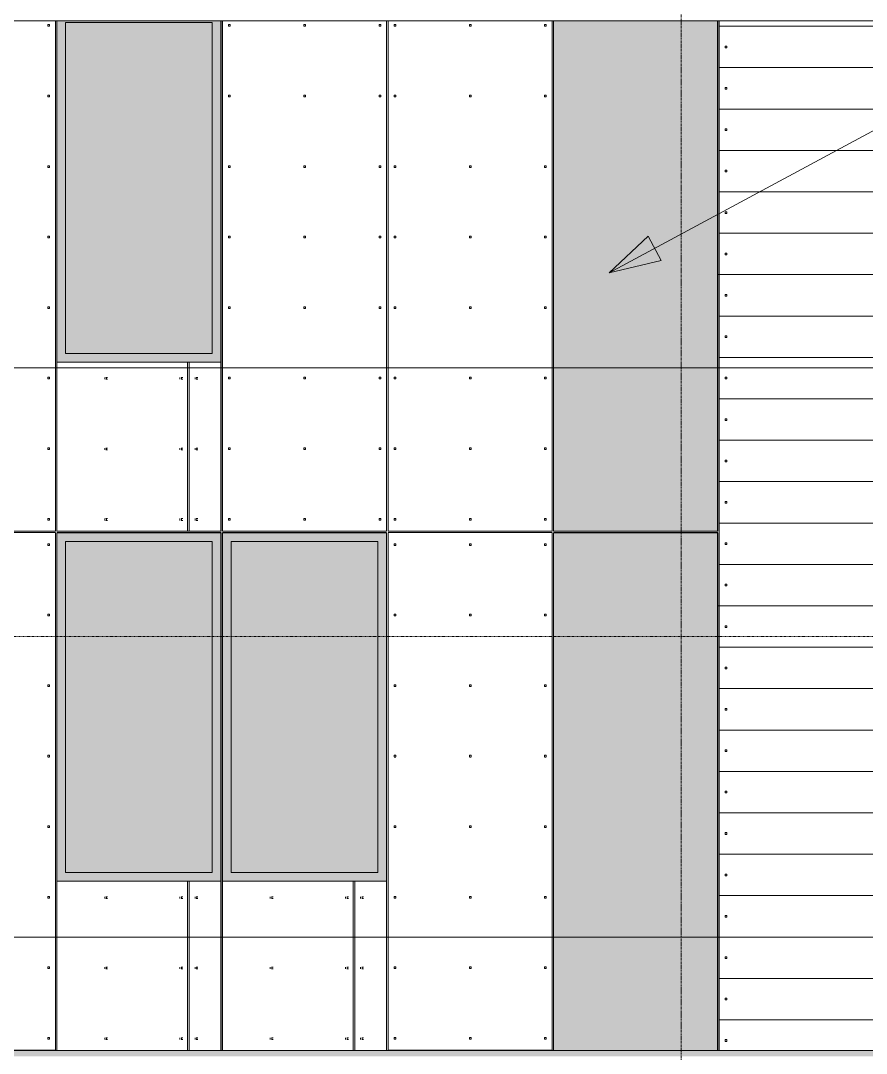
# Model space of a CAD drawing. Header units: inches. Extents: x -4179 to 1631, y -360 to 585.
# Drawn here: x 719.3 to 915.5, y 109.1 to 348.5 of the extents above; entities that cross this region are included whole.
import ezdxf

# ---------------------------------------------------------------- set-up
doc = ezdxf.new("R2010")
doc.units = ezdxf.units.IN
doc.header["$MEASUREMENT"] = 0
doc.linetypes.add('Aligning Line 1_8_', pattern=[0.25, 0.125, -0.125])
doc.linetypes.add('Grid Line 1_2_', pattern=[0.875, 0.5, -0.125, 0.125, -0.125])
for name, color, linetype, lineweight in [('0-5', 10, 'Continuous', 5), ('A-CLNG-1', 13, 'Continuous', 5), ('A-FLOR-LEVL-1', 51, 'Grid Line 1_2_', 9), ('A-GLAZ', 151, 'Continuous', 13), ('A-GLAZ-1', 251, 'Continuous', 9), ('A-WALL', 113, 'Continuous', 13), ('A-WALL-PATT-1', 251, 'Continuous', 9), ('G-ANNO-SYMB', 111, 'Aligning Line 1_8_', 9), ('G-ANNO-TEXT', 231, 'Continuous', 9), ('S-GRID-1', 1, 'Grid Line 1_2_', 9)]:
    doc.layers.add(name, color=color, linetype=linetype, lineweight=lineweight)

# ---------------------------------------------------------------- blocks, each defined once
blk = doc.blocks.new('CTR - 2nd Phase_rvt-2-BUILDING ELEVATION - SOUTH')
at = {"layer": 'A-FLOR-LEVL-1'}
for p, q in [((9609.49, 268), (12558.48, 268)), ((9609.49, 136), (12558.48, 136))]:
    blk.add_line(p, q, dxfattribs=at)
blk = doc.blocks.new('CTR - 1st Phase - Common Walls_rvt-2-BUILDING ELEVATION - SOUTH')
at = {"layer": 'A-FLOR-LEVL-1'}
for p, q in [((9609.49, 268), (12558.48, 268)), ((9609.49, 136), (12558.48, 136))]:
    blk.add_line(p, q, dxfattribs=at)
blk = doc.blocks.new('CTR - 1st Phase -Stairs _ Elevators_rvt-2-BUILDING ELEVATION - SOUTH')
at = {"layer": 'A-FLOR-LEVL-1'}
for p, q in [((9609.49, 268), (12558.48, 268)), ((9609.49, 136), (12558.48, 136))]:
    blk.add_line(p, q, dxfattribs=at)
blk = doc.blocks.new('Basic Wall _ EXT - FIBER CEMENT - LARGE - ___-2162456-BUILDING ELEVATION - SOUTH')
at = {"layer": 'A-WALL'}
blk.add_line((11246.42, 348.51), (12119.56, 348.51), dxfattribs=at)
blk = doc.blocks.new('_THE_ WINDOW _ DOOR - Window - 2nd Floor-2113388-BUILDING ELEVATION - SOUTH')
at = {"layer": 'A-GLAZ'}
h = blk.add_hatch(color=256, dxfattribs=at)
h.paths.add_polyline_path([(11740.4, 149), (11740.4, 229.75), (11702.38, 229.75), (11702.38, 149), (11738.4, 149)], flags=0)
h.paths.add_polyline_path([(11704.38, 151), (11704.38, 227.75), (11738.4, 227.75), (11738.4, 151)], flags=0)
blk.add_hatch(color=256, dxfattribs=at).paths.add_polyline_path([(11704.38, 151), (11738.4, 151), (11738.4, 227.75), (11704.38, 227.75), (11704.38, 160.23)], flags=0)
at = {"layer": 'A-GLAZ-1'}
h = blk.add_hatch(dxfattribs=at)
h.set_pattern_fill('FP_58', color=256, style=0, pattern_type=2)
h.set_pattern_definition([(0, (11742.14, 167.18), (-38.4, 120.38), [0.392, -38.007]), (0, (11742.14, 167.57), (-38.4, 120.38), [0.392, -38.007]), (0, (11742.14, 183.54), (-38.4, 120.38), [0.392, -38.007]), (0, (11742.14, 183.93), (-38.4, 120.38), [0.392, -38.007]), (0, (11742.14, 199.89), (-38.4, 120.38), [0.392, -38.007]), (0, (11742.14, 200.29), (-38.4, 120.38), [0.392, -38.007]), (0, (11742.14, 216.25), (-38.4, 120.38), [0.392, -38.007]), (0, (11742.14, 216.64), (-38.4, 120.38), [0.392, -38.007]), (0, (11742.14, 232.61), (-38.4, 120.38), [0.392, -38.007]), (0, (11742.14, 233), (-38.4, 120.38), [0.392, -38.007]), (0, (11742.14, 248.96), (-38.4, 120.38), [0.392, -38.007]), (0, (11742.14, 249.36), (-38.4, 120.375), [0.392, -38.007]), (0, (11742.14, 265.32), (-38.4, 120.375), [0.392, -38.007]), (0, (11742.14, 265.71), (-38.4, 120.375), [0.392, -38.007]), (0, (11742.14, 281.68), (-38.4, 120.375), [0.392, -38.007]), (0, (11742.14, 282.07), (-38.4, 120.375), [0.392, -38.007]), (0, (11759.59, 167.18), (-38.4, 120.38), [0.392, -38.007]), (0, (11759.59, 167.57), (-38.4, 120.38), [0.392, -38.007]), (0, (11759.59, 183.54), (-38.4, 120.38), [0.392, -38.007]), (0, (11759.59, 183.93), (-38.4, 120.38), [0.392, -38.007]), (0, (11759.59, 199.89), (-38.4, 120.38), [0.392, -38.007]), (0, (11759.59, 200.29), (-38.4, 120.38), [0.392, -38.007]), (0, (11759.59, 216.25), (-38.4, 120.38), [0.392, -38.007]), (0, (11759.59, 216.64), (-38.4, 120.38), [0.392, -38.007]), (0, (11759.59, 232.61), (-38.4, 120.38), [0.392, -38.007]), (0, (11759.59, 233), (-38.4, 120.38), [0.392, -38.007]), (0, (11759.59, 248.96), (-38.4, 120.375), [0.392, -38.007]), (0, (11759.59, 249.36), (-38.4, 120.375), [0.392, -38.007]), (0, (11759.59, 265.32), (-38.4, 120.375), [0.392, -38.007]), (0, (11759.59, 265.71), (-38.4, 120.375), [0.392, -38.007]), (0, (11759.59, 281.68), (-38.4, 120.375), [0.392, -38.007]), (0, (11759.59, 282.07), (-38.4, 120.375), [0.392, -38.007]), (0, (11777.04, 167.18), (-38.4, 120.38), [0.392, -38.007]), (0, (11777.04, 167.57), (-38.4, 120.38), [0.392, -38.007]), (0, (11777.04, 183.54), (-38.4, 120.38), [0.392, -38.007]), (0, (11777.04, 183.93), (-38.4, 120.38), [0.392, -38.007]), (0, (11777.04, 199.89), (-38.4, 120.38), [0.392, -38.007]), (0, (11777.04, 200.29), (-38.4, 120.38), [0.392, -38.007]), (0, (11777.04, 216.25), (-38.4, 120.38), [0.392, -38.007]), (0, (11777.04, 216.64), (-38.4, 120.38), [0.392, -38.007]), (0, (11777.04, 232.61), (-38.4, 120.38), [0.392, -38.007]), (0, (11777.04, 233), (-38.4, 120.38), [0.392, -38.007]), (0, (11777.04, 248.96), (-38.4, 120.375), [0.392, -38.007]), (0, (11777.04, 249.36), (-38.4, 120.375), [0.392, -38.007]), (0, (11777.04, 265.32), (-38.4, 120.375), [0.392, -38.007]), (0, (11777.04, 265.71), (-38.4, 120.375), [0.392, -38.007]), (0, (11777.04, 281.68), (-38.4, 120.375), [0.392, -38.007]), (0, (11777.04, 282.07), (-38.4, 120.375), [0.392, -38.007]), (90, (11740.402, 164.625), (-38.4, 2e-15), [120, -0.375]), (90, (11740.777, 164.625), (-38.4, 2e-15), [120, -0.375]), (90, (11742.143, 167.18), (-38.4, 2e-15), [0.392, -119.982]), (90, (11742.143, 183.536), (-38.4, 2e-15), [0.392, -119.982]), (90, (11742.143, 199.893), (-38.4, 2e-15), [0.392, -119.982]), (90, (11742.143, 216.25), (-38.4, 2e-15), [0.392, -119.982]), (90, (11742.143, 232.607), (-38.4, 2e-15), [0.392, -119.982]), (90, (11742.143, 248.964), (-38.4, 2e-15), [0.392, -119.982]), (90, (11742.143, 265.322), (-38.4, 2e-15), [0.392, -119.982]), (90, (11742.143, 281.68), (-38.4, 2e-15), [0.392, -119.982]), (90, (11742.536, 167.18), (-38.4, 2e-15), [0.392, -119.982]), (90, (11742.536, 183.536), (-38.4, 2e-15), [0.392, -119.982]), (90, (11742.536, 199.893), (-38.4, 2e-15), [0.392, -119.982]), (90, (11742.536, 216.25), (-38.4, 2e-15), [0.392, -119.982]), (90, (11742.536, 232.607), (-38.4, 2e-15), [0.392, -119.982]), (90, (11742.536, 248.964), (-38.4, 2e-15), [0.392, -119.982]), (90, (11742.536, 265.322), (-38.4, 2e-15), [0.392, -119.982]), (90, (11742.536, 281.68), (-38.4, 2e-15), [0.392, -119.982]), (90, (11759.593, 167.18), (-38.4, 2e-15), [0.392, -119.982]), (90, (11759.593, 183.536), (-38.4, 2e-15), [0.392, -119.982]), (90, (11759.593, 199.893), (-38.4, 2e-15), [0.392, -119.982]), (90, (11759.593, 216.25), (-38.4, 2e-15), [0.392, -119.982]), (90, (11759.593, 232.607), (-38.4, 2e-15), [0.392, -119.982]), (90, (11759.593, 248.964), (-38.4, 2e-15), [0.392, -119.982]), (90, (11759.593, 265.322), (-38.4, 2e-15), [0.392, -119.982]), (90, (11759.593, 281.68), (-38.4, 2e-15), [0.392, -119.982]), (90, (11759.986, 167.18), (-38.4, 2e-15), [0.392, -119.982]), (90, (11759.986, 183.536), (-38.4, 2e-15), [0.392, -119.982]), (90, (11759.986, 199.893), (-38.4, 2e-15), [0.392, -119.982]), (90, (11759.986, 216.25), (-38.4, 2e-15), [0.392, -119.982]), (90, (11759.986, 232.607), (-38.4, 2e-15), [0.392, -119.982]), (90, (11759.986, 248.964), (-38.4, 2e-15), [0.392, -119.982]), (90, (11759.986, 265.322), (-38.4, 2e-15), [0.392, -119.982]), (90, (11759.986, 281.68), (-38.4, 2e-15), [0.392, -119.982]), (90, (11777.043, 167.18), (-38.4, 2e-15), [0.392, -119.982]), (90, (11777.043, 183.536), (-38.4, 2e-15), [0.392, -119.982]), (90, (11777.043, 199.893), (-38.4, 2e-15), [0.392, -119.982]), (90, (11777.043, 216.25), (-38.4, 2e-15), [0.392, -119.982]), (90, (11777.043, 232.607), (-38.4, 2e-15), [0.392, -119.982]), (90, (11777.043, 248.964), (-38.4, 2e-15), [0.392, -119.982]), (90, (11777.043, 265.322), (-38.4, 2e-15), [0.392, -119.982]), (90, (11777.043, 281.68), (-38.4, 2e-15), [0.392, -119.982]), (90, (11777.436, 167.18), (-38.4, 2e-15), [0.392, -119.982]), (90, (11777.436, 183.536), (-38.4, 2e-15), [0.392, -119.982]), (90, (11777.436, 199.893), (-38.4, 2e-15), [0.392, -119.982]), (90, (11777.436, 216.25), (-38.4, 2e-15), [0.392, -119.982]), (90, (11777.436, 232.607), (-38.4, 2e-15), [0.392, -119.982]), (90, (11777.436, 248.964), (-38.4, 2e-15), [0.392, -119.982]), (90, (11777.436, 265.322), (-38.4, 2e-15), [0.392, -119.982]), (90, (11777.436, 281.68), (-38.4, 2e-15), [0.392, -119.982]), (180, (11778.8, 164.25), (-38.4, 120.38), [38.025, -0.375]), (180, (11778.8, 164.62), (-38.4, 120.38), [38.025, -0.375])])
h.paths.add_polyline_path([(11740.4, 109.75), (11740.4, 149), (11702.38, 149), (11702.38, 109.75)], flags=0)
at = {"layer": 'A-GLAZ'}
for p, q in [((11740.4, 229.75), (11702.38, 229.75)), ((11702.38, 229.75), (11702.38, 149)), ((11704.38, 151), (11704.38, 227.75)), ((11704.38, 227.75), (11738.4, 227.75)), ((11738.4, 227.75), (11738.4, 151)), ((11740.4, 149), (11740.4, 229.75)), ((11738.4, 151), (11704.38, 151)), ((11702.38, 149), (11740.4, 149)), ((11702.38, 149), (11702.38, 109.75)), ((11740.4, 109.75), (11740.4, 149)), ((11702.38, 109.75), (11740.4, 109.75))]:
    blk.add_line(p, q, dxfattribs=at)
blk = doc.blocks.new('_THE_ WINDOW _ DOOR - hvac panel - 2nd floor-2113875-BUILDING ELEVATION - SOUTH')
at = {"layer": 'A-GLAZ-1'}
h = blk.add_hatch(dxfattribs=at)
h.set_pattern_fill('FP_60', color=256, style=0, pattern_type=2)
h.set_pattern_definition([(180, (10255.989, 174.437), (-1, 1), [0.5, -1.5]), (90, (10255.739, 174.187), (1, 1), [0.5, -1.5])])
h.paths.add_polyline_path([(10281.2, 109.75), (10281.2, 229.75), (10243.18, 229.75), (10243.18, 109.75)], flags=0)
at = {"layer": 'A-GLAZ'}
for p, q in [((10243.18, 109.75), (10243.18, 229.75)), ((10281.2, 229.75), (10243.18, 229.75)), ((10281.2, 229.75), (10281.2, 109.75)), ((10281.2, 109.75), (10243.18, 109.75))]:
    blk.add_line(p, q, dxfattribs=at)
blk = doc.blocks.new('_THE_ WINDOW _ DOOR - hvac panel - 3rd floor-V29-BUILDING ELEVATION - SOUTH')
at = {"layer": 'A-GLAZ-1'}
h = blk.add_hatch(dxfattribs=at)
h.set_pattern_fill('FP_68', color=256, style=0, pattern_type=2)
h.set_pattern_definition([(0, (11842.79, 294.812), (1, 1), [0.5, -1.5]), (90, (11843.04, 294.562), (-1, 1), [0.5, -1.5])])
h.paths.add_polyline_path([(11817.58, 230.12), (11855.6, 230.12), (11855.6, 348.51), (11817.58, 348.51), (11817.58, 251.92)], flags=0)
at = {"layer": 'A-GLAZ'}
for p, q in [((11817.58, 348.53), (11817.58, 230.12)), ((11855.6, 230.12), (11855.6, 348.52)), ((11817.58, 230.12), (11855.6, 230.12))]:
    blk.add_line(p, q, dxfattribs=at)
blk = doc.blocks.new('_THE_ WINDOW _ DOOR - Window - 3rd Floor-2113392-BUILDING ELEVATION - SOUTH')
at = {"layer": 'A-GLAZ'}
h = blk.add_hatch(color=256, dxfattribs=at)
h.paths.add_polyline_path([(10319.98, 269.37), (10358, 269.37), (10358, 348.51), (10319.98, 348.51), (10319.98, 343.6)], flags=0)
h.paths.add_polyline_path([(10321.98, 271.37), (10321.98, 348.12), (10356, 348.12), (10356, 271.37)], flags=0)
blk.add_hatch(color=256, dxfattribs=at).paths.add_polyline_path([(10321.98, 271.37), (10356, 271.37), (10356, 348.12), (10321.98, 348.12), (10321.98, 305.4)], flags=0)
at = {"layer": 'A-GLAZ-1'}
h = blk.add_hatch(dxfattribs=at)
h.set_pattern_fill('FP_62', color=256, style=0, pattern_type=2)
h.set_pattern_definition([(0, (10359.74, 287.55), (-38.4, 120.38), [0.392, -38.007]), (0, (10359.74, 287.95), (-38.4, 120.38), [0.392, -38.007]), (0, (10359.74, 303.91), (-38.4, 120.38), [0.392, -38.007]), (0, (10359.74, 304.3), (-38.4, 120.38), [0.392, -38.007]), (0, (10359.74, 320.27), (-38.4, 120.38), [0.392, -38.007]), (0, (10359.74, 320.66), (-38.4, 120.38), [0.392, -38.007]), (0, (10359.74, 336.62), (-38.4, 120.38), [0.392, -38.007]), (0, (10359.74, 337.02), (-38.4, 120.38), [0.392, -38.007]), (0, (10359.74, 352.98), (-38.4, 120.38), [0.392, -38.007]), (0, (10359.74, 353.38), (-38.4, 120.38), [0.392, -38.007]), (0, (10359.74, 369.34), (-38.4, 120.38), [0.392, -38.007]), (0, (10359.74, 369.73), (-38.4, 120.375), [0.392, -38.007]), (0, (10359.74, 385.7), (-38.4, 120.375), [0.392, -38.007]), (0, (10359.74, 386.09), (-38.4, 120.375), [0.392, -38.007]), (0, (10359.74, 402.05), (-38.4, 120.375), [0.392, -38.007]), (0, (10359.74, 402.45), (-38.4, 120.375), [0.392, -38.007]), (0, (10377.19, 287.55), (-38.4, 120.38), [0.392, -38.007]), (0, (10377.19, 287.95), (-38.4, 120.38), [0.392, -38.007]), (0, (10377.19, 303.91), (-38.4, 120.38), [0.392, -38.007]), (0, (10377.19, 304.3), (-38.4, 120.38), [0.392, -38.007]), (0, (10377.19, 320.27), (-38.4, 120.38), [0.392, -38.007]), (0, (10377.19, 320.66), (-38.4, 120.38), [0.392, -38.007]), (0, (10377.19, 336.62), (-38.4, 120.38), [0.392, -38.007]), (0, (10377.19, 337.02), (-38.4, 120.38), [0.392, -38.007]), (0, (10377.19, 352.98), (-38.4, 120.38), [0.392, -38.007]), (0, (10377.19, 353.38), (-38.4, 120.38), [0.392, -38.007]), (0, (10377.19, 369.34), (-38.4, 120.375), [0.392, -38.007]), (0, (10377.19, 369.73), (-38.4, 120.375), [0.392, -38.007]), (0, (10377.19, 385.7), (-38.4, 120.375), [0.392, -38.007]), (0, (10377.19, 386.09), (-38.4, 120.375), [0.392, -38.007]), (0, (10377.19, 402.05), (-38.4, 120.375), [0.392, -38.007]), (0, (10377.19, 402.45), (-38.4, 120.375), [0.392, -38.007]), (0, (10394.64, 287.55), (-38.4, 120.38), [0.392, -38.007]), (0, (10394.64, 287.95), (-38.4, 120.38), [0.392, -38.007]), (0, (10394.64, 303.91), (-38.4, 120.38), [0.392, -38.007]), (0, (10394.64, 304.3), (-38.4, 120.38), [0.392, -38.007]), (0, (10394.64, 320.27), (-38.4, 120.38), [0.392, -38.007]), (0, (10394.64, 320.66), (-38.4, 120.38), [0.392, -38.007]), (0, (10394.64, 336.62), (-38.4, 120.38), [0.392, -38.007]), (0, (10394.64, 337.02), (-38.4, 120.38), [0.392, -38.007]), (0, (10394.64, 352.98), (-38.4, 120.38), [0.392, -38.007]), (0, (10394.64, 353.38), (-38.4, 120.38), [0.392, -38.007]), (0, (10394.64, 369.34), (-38.4, 120.375), [0.392, -38.007]), (0, (10394.64, 369.73), (-38.4, 120.375), [0.392, -38.007]), (0, (10394.64, 385.7), (-38.4, 120.375), [0.392, -38.007]), (0, (10394.64, 386.09), (-38.4, 120.375), [0.392, -38.007]), (0, (10394.64, 402.05), (-38.4, 120.375), [0.392, -38.007]), (0, (10394.64, 402.45), (-38.4, 120.375), [0.392, -38.007]), (90, (10358.002, 285), (-38.4, 2e-15), [120, -0.375]), (90, (10358.377, 285), (-38.4, 2e-15), [120, -0.375]), (90, (10359.743, 287.554), (-38.4, 2e-15), [0.392, -119.982]), (90, (10359.743, 303.91), (-38.4, 2e-15), [0.392, -119.982]), (90, (10359.743, 320.268), (-38.4, 2e-15), [0.392, -119.982]), (90, (10359.743, 336.625), (-38.4, 2e-15), [0.392, -119.982]), (90, (10359.743, 352.982), (-38.4, 2e-15), [0.392, -119.982]), (90, (10359.743, 369.34), (-38.4, 2e-15), [0.392, -119.982]), (90, (10359.743, 385.697), (-38.4, 2e-15), [0.392, -119.982]), (90, (10359.743, 402.054), (-38.4, 2e-15), [0.392, -119.982]), (90, (10360.136, 287.554), (-38.4, 2e-15), [0.392, -119.982]), (90, (10360.136, 303.91), (-38.4, 2e-15), [0.392, -119.982]), (90, (10360.136, 320.268), (-38.4, 2e-15), [0.392, -119.982]), (90, (10360.136, 336.625), (-38.4, 2e-15), [0.392, -119.982]), (90, (10360.136, 352.982), (-38.4, 2e-15), [0.392, -119.982]), (90, (10360.136, 369.34), (-38.4, 2e-15), [0.392, -119.982]), (90, (10360.136, 385.697), (-38.4, 2e-15), [0.392, -119.982]), (90, (10360.136, 402.054), (-38.4, 2e-15), [0.392, -119.982]), (90, (10377.193, 287.554), (-38.4, 2e-15), [0.392, -119.982]), (90, (10377.193, 303.91), (-38.4, 2e-15), [0.392, -119.982]), (90, (10377.193, 320.268), (-38.4, 2e-15), [0.392, -119.982]), (90, (10377.193, 336.625), (-38.4, 2e-15), [0.392, -119.982]), (90, (10377.193, 352.982), (-38.4, 2e-15), [0.392, -119.982]), (90, (10377.193, 369.34), (-38.4, 2e-15), [0.392, -119.982]), (90, (10377.193, 385.697), (-38.4, 2e-15), [0.392, -119.982]), (90, (10377.193, 402.054), (-38.4, 2e-15), [0.392, -119.982]), (90, (10377.586, 287.554), (-38.4, 2e-15), [0.392, -119.982]), (90, (10377.586, 303.91), (-38.4, 2e-15), [0.392, -119.982]), (90, (10377.586, 320.268), (-38.4, 2e-15), [0.392, -119.982]), (90, (10377.586, 336.625), (-38.4, 2e-15), [0.392, -119.982]), (90, (10377.586, 352.982), (-38.4, 2e-15), [0.392, -119.982]), (90, (10377.586, 369.34), (-38.4, 2e-15), [0.392, -119.982]), (90, (10377.586, 385.697), (-38.4, 2e-15), [0.392, -119.982]), (90, (10377.586, 402.054), (-38.4, 2e-15), [0.392, -119.982]), (90, (10394.643, 287.554), (-38.4, 2e-15), [0.392, -119.982]), (90, (10394.643, 303.91), (-38.4, 2e-15), [0.392, -119.982]), (90, (10394.643, 320.268), (-38.4, 2e-15), [0.392, -119.982]), (90, (10394.643, 336.625), (-38.4, 2e-15), [0.392, -119.982]), (90, (10394.643, 352.982), (-38.4, 2e-15), [0.392, -119.982]), (90, (10394.643, 369.34), (-38.4, 2e-15), [0.392, -119.982]), (90, (10394.643, 385.697), (-38.4, 2e-15), [0.392, -119.982]), (90, (10394.643, 402.054), (-38.4, 2e-15), [0.392, -119.982]), (90, (10395.036, 287.554), (-38.4, 2e-15), [0.392, -119.982]), (90, (10395.036, 303.91), (-38.4, 2e-15), [0.392, -119.982]), (90, (10395.036, 320.268), (-38.4, 2e-15), [0.392, -119.982]), (90, (10395.036, 336.625), (-38.4, 2e-15), [0.392, -119.982]), (90, (10395.036, 352.982), (-38.4, 2e-15), [0.392, -119.982]), (90, (10395.036, 369.34), (-38.4, 2e-15), [0.392, -119.982]), (90, (10395.036, 385.697), (-38.4, 2e-15), [0.392, -119.982]), (90, (10395.036, 402.054), (-38.4, 2e-15), [0.392, -119.982]), (180, (10396.4, 284.62), (-38.4, 120.38), [38.025, -0.375]), (180, (10396.4, 285), (-38.4, 120.38), [38.025, -0.375])])
h.paths.add_polyline_path([(10319.98, 230.12), (10358, 230.12), (10358, 269.37), (10319.98, 269.37), (10319.98, 251.92)], flags=0)
at = {"layer": 'A-GLAZ'}
for p, q in [((10319.98, 348.53), (10319.98, 269.37)), ((10321.98, 271.37), (10321.98, 348.12)), ((10321.98, 348.12), (10356, 348.12)), ((10356, 348.12), (10356, 271.37)), ((10358, 269.37), (10358, 348.53)), ((10356, 271.37), (10321.98, 271.37)), ((10319.98, 269.37), (10358, 269.37)), ((10319.98, 269.37), (10319.98, 230.12)), ((10358, 230.12), (10358, 269.37)), ((10319.98, 230.12), (10358, 230.12))]:
    blk.add_line(p, q, dxfattribs=at)
blk = doc.blocks.new('_THE_ WINDOW _ DOOR - Window - 2nd Floor-2113391-BUILDING ELEVATION - SOUTH')
at = {"layer": 'A-GLAZ'}
h = blk.add_hatch(color=256, dxfattribs=at)
h.paths.add_polyline_path([(11318, 149), (11318, 229.75), (11279.98, 229.75), (11279.98, 149), (11316, 149)], flags=0)
h.paths.add_polyline_path([(11316, 151), (11281.98, 151), (11281.98, 227.75), (11316, 227.75), (11316, 160.23)], flags=0)
blk.add_hatch(color=256, dxfattribs=at).paths.add_polyline_path([(11281.98, 151), (11316, 151), (11316, 227.75), (11281.98, 227.75), (11281.98, 160.23)], flags=0)
at = {"layer": 'A-GLAZ-1'}
h = blk.add_hatch(dxfattribs=at)
h.set_pattern_fill('FP_59', color=256, style=0, pattern_type=2)
h.set_pattern_definition([(180, (11278.24, 167.18), (38.4, 120.38), [0.392, -38.007]), (180, (11278.24, 167.57), (38.4, 120.38), [0.392, -38.007]), (180, (11278.24, 183.54), (38.4, 120.38), [0.392, -38.007]), (180, (11278.24, 183.93), (38.4, 120.38), [0.392, -38.007]), (180, (11278.24, 199.89), (38.4, 120.38), [0.392, -38.007]), (180, (11278.24, 200.29), (38.4, 120.38), [0.392, -38.007]), (180, (11278.24, 216.25), (38.4, 120.38), [0.392, -38.007]), (180, (11278.24, 216.64), (38.4, 120.38), [0.392, -38.007]), (180, (11278.24, 232.61), (38.4, 120.38), [0.392, -38.007]), (180, (11278.24, 233), (38.4, 120.38), [0.392, -38.007]), (180, (11278.24, 248.96), (38.4, 120.38), [0.392, -38.007]), (180, (11278.24, 249.36), (38.4, 120.375), [0.392, -38.007]), (180, (11278.24, 265.32), (38.4, 120.375), [0.392, -38.007]), (180, (11278.24, 265.71), (38.4, 120.375), [0.392, -38.007]), (180, (11278.24, 281.68), (38.4, 120.375), [0.392, -38.007]), (180, (11278.24, 282.07), (38.4, 120.375), [0.392, -38.007]), (180, (11260.79, 167.18), (38.4, 120.38), [0.392, -38.007]), (180, (11260.79, 167.57), (38.4, 120.38), [0.392, -38.007]), (180, (11260.79, 183.54), (38.4, 120.38), [0.392, -38.007]), (180, (11260.79, 183.93), (38.4, 120.38), [0.392, -38.007]), (180, (11260.79, 199.89), (38.4, 120.38), [0.392, -38.007]), (180, (11260.79, 200.29), (38.4, 120.38), [0.392, -38.007]), (180, (11260.79, 216.25), (38.4, 120.38), [0.392, -38.007]), (180, (11260.79, 216.64), (38.4, 120.38), [0.392, -38.007]), (180, (11260.79, 232.61), (38.4, 120.38), [0.392, -38.007]), (180, (11260.79, 233), (38.4, 120.38), [0.392, -38.007]), (180, (11260.79, 248.96), (38.4, 120.375), [0.392, -38.007]), (180, (11260.79, 249.36), (38.4, 120.375), [0.392, -38.007]), (180, (11260.79, 265.32), (38.4, 120.375), [0.392, -38.007]), (180, (11260.79, 265.71), (38.4, 120.375), [0.392, -38.007]), (180, (11260.79, 281.68), (38.4, 120.375), [0.392, -38.007]), (180, (11260.79, 282.07), (38.4, 120.375), [0.392, -38.007]), (180, (11243.34, 167.18), (38.4, 120.38), [0.392, -38.007]), (180, (11243.34, 167.57), (38.4, 120.38), [0.392, -38.007]), (180, (11243.34, 183.54), (38.4, 120.38), [0.392, -38.007]), (180, (11243.34, 183.93), (38.4, 120.38), [0.392, -38.007]), (180, (11243.34, 199.89), (38.4, 120.38), [0.392, -38.007]), (180, (11243.34, 200.29), (38.4, 120.38), [0.392, -38.007]), (180, (11243.34, 216.25), (38.4, 120.38), [0.392, -38.007]), (180, (11243.34, 216.64), (38.4, 120.38), [0.392, -38.007]), (180, (11243.34, 232.61), (38.4, 120.38), [0.392, -38.007]), (180, (11243.34, 233), (38.4, 120.38), [0.392, -38.007]), (180, (11243.34, 248.96), (38.4, 120.375), [0.392, -38.007]), (180, (11243.34, 249.36), (38.4, 120.375), [0.392, -38.007]), (180, (11243.34, 265.32), (38.4, 120.375), [0.392, -38.007]), (180, (11243.34, 265.71), (38.4, 120.375), [0.392, -38.007]), (180, (11243.34, 281.68), (38.4, 120.375), [0.392, -38.007]), (180, (11243.34, 282.07), (38.4, 120.375), [0.392, -38.007]), (90, (11279.977, 164.625), (38.4, -2e-15), [120, -0.375]), (90, (11279.602, 164.625), (38.4, -2e-15), [120, -0.375]), (90, (11278.236, 167.18), (38.4, -2e-15), [0.392, -119.982]), (90, (11278.236, 183.536), (38.4, -2e-15), [0.392, -119.982]), (90, (11278.236, 199.893), (38.4, -2e-15), [0.392, -119.982]), (90, (11278.236, 216.25), (38.4, -2e-15), [0.392, -119.982]), (90, (11278.236, 232.607), (38.4, -2e-15), [0.392, -119.982]), (90, (11278.236, 248.964), (38.4, -2e-15), [0.392, -119.982]), (90, (11278.236, 265.322), (38.4, -2e-15), [0.392, -119.982]), (90, (11278.236, 281.68), (38.4, -2e-15), [0.392, -119.982]), (90, (11277.843, 167.18), (38.4, -2e-15), [0.392, -119.982]), (90, (11277.843, 183.536), (38.4, -2e-15), [0.392, -119.982]), (90, (11277.843, 199.893), (38.4, -2e-15), [0.392, -119.982]), (90, (11277.843, 216.25), (38.4, -2e-15), [0.392, -119.982]), (90, (11277.843, 232.607), (38.4, -2e-15), [0.392, -119.982]), (90, (11277.843, 248.964), (38.4, -2e-15), [0.392, -119.982]), (90, (11277.843, 265.322), (38.4, -2e-15), [0.392, -119.982]), (90, (11277.843, 281.68), (38.4, -2e-15), [0.392, -119.982]), (90, (11260.786, 167.18), (38.4, -2e-15), [0.392, -119.982]), (90, (11260.786, 183.536), (38.4, -2e-15), [0.392, -119.982]), (90, (11260.786, 199.893), (38.4, -2e-15), [0.392, -119.982]), (90, (11260.786, 216.25), (38.4, -2e-15), [0.392, -119.982]), (90, (11260.786, 232.607), (38.4, -2e-15), [0.392, -119.982]), (90, (11260.786, 248.964), (38.4, -2e-15), [0.392, -119.982]), (90, (11260.786, 265.322), (38.4, -2e-15), [0.392, -119.982]), (90, (11260.786, 281.68), (38.4, -2e-15), [0.392, -119.982]), (90, (11260.393, 167.18), (38.4, -2e-15), [0.392, -119.982]), (90, (11260.393, 183.536), (38.4, -2e-15), [0.392, -119.982]), (90, (11260.393, 199.893), (38.4, -2e-15), [0.392, -119.982]), (90, (11260.393, 216.25), (38.4, -2e-15), [0.392, -119.982]), (90, (11260.393, 232.607), (38.4, -2e-15), [0.392, -119.982]), (90, (11260.393, 248.964), (38.4, -2e-15), [0.392, -119.982]), (90, (11260.393, 265.322), (38.4, -2e-15), [0.392, -119.982]), (90, (11260.393, 281.68), (38.4, -2e-15), [0.392, -119.982]), (90, (11243.336, 167.18), (38.4, -2e-15), [0.392, -119.982]), (90, (11243.336, 183.536), (38.4, -2e-15), [0.392, -119.982]), (90, (11243.336, 199.893), (38.4, -2e-15), [0.392, -119.982]), (90, (11243.336, 216.25), (38.4, -2e-15), [0.392, -119.982]), (90, (11243.336, 232.607), (38.4, -2e-15), [0.392, -119.982]), (90, (11243.336, 248.964), (38.4, -2e-15), [0.392, -119.982]), (90, (11243.336, 265.322), (38.4, -2e-15), [0.392, -119.982]), (90, (11243.336, 281.68), (38.4, -2e-15), [0.392, -119.982]), (90, (11242.943, 167.18), (38.4, -2e-15), [0.392, -119.982]), (90, (11242.943, 183.536), (38.4, -2e-15), [0.392, -119.982]), (90, (11242.943, 199.893), (38.4, -2e-15), [0.392, -119.982]), (90, (11242.943, 216.25), (38.4, -2e-15), [0.392, -119.982]), (90, (11242.943, 232.607), (38.4, -2e-15), [0.392, -119.982]), (90, (11242.943, 248.964), (38.4, -2e-15), [0.392, -119.982]), (90, (11242.943, 265.322), (38.4, -2e-15), [0.392, -119.982]), (90, (11242.943, 281.68), (38.4, -2e-15), [0.392, -119.982]), (0, (11241.58, 164.25), (38.4, 120.38), [38.025, -0.375]), (0, (11241.58, 164.62), (38.4, 120.38), [38.025, -0.375])])
h.paths.add_polyline_path([(11285.91, 109.75), (11318, 109.79), (11318, 149), (11279.98, 149), (11279.98, 109.75), (11284.53, 109.75)], flags=0)
at = {"layer": 'A-GLAZ'}
for p, q in [((11279.98, 229.75), (11279.98, 149)), ((11318, 229.75), (11279.98, 229.75)), ((11281.98, 227.75), (11316, 227.75)), ((11281.98, 151), (11281.98, 227.75)), ((11316, 227.75), (11316, 151)), ((11318, 149), (11318, 229.75)), ((11316, 151), (11281.98, 151)), ((11279.98, 149), (11318, 149)), ((11279.98, 149), (11279.98, 109.75)), ((11318, 109.75), (11318, 149)), ((11279.98, 109.75), (11318, 109.75))]:
    blk.add_line(p, q, dxfattribs=at)

msp = doc.modelspace()

# ---------------------------------------------------------------- hatches: boundary and pattern name
at = {"layer": 'A-CLNG-1'}
msp.add_hatch(color=256, dxfattribs=at).paths.add_polyline_path([(273.0052, 108.375), (1143.7052, 108.375), (1143.7052, 109.75), (273.0052, 109.75), (273.0052, 108.5345)], flags=0)
at = {"layer": 'A-WALL-PATT-1'}
h = msp.add_hatch(dxfattribs=at)
h.set_pattern_fill('FP_47', color=256, style=0, pattern_type=2)
h.set_pattern_definition([(0, (1151.51, 112.3), (-38.4, 120.375), [0.392, -38.007]), (0, (1151.51, 112.7), (-38.4, 120.375), [0.392, -38.007]), (0, (1151.51, 128.66), (-38.4, 120.375), [0.392, -38.007]), (0, (1151.51, 129.05), (-38.4, 120.375), [0.392, -38.007]), (0, (1151.51, 145.02), (-38.4, 120.375), [0.392, -38.007]), (0, (1151.51, 145.41), (-38.4, 120.375), [0.392, -38.007]), (0, (1151.51, 161.38), (-38.4, 120.375), [0.392, -38.007]), (0, (1151.51, 161.77), (-38.4, 120.375), [0.392, -38.007]), (0, (1151.51, 177.73), (-38.4, 120.375), [0.392, -38.007]), (0, (1151.51, 178.12), (-38.4, 120.375), [0.392, -38.007]), (0, (1151.51, 194.09), (-38.4, 120.375), [0.392, -38.007]), (0, (1151.51, 194.48), (-38.4, 120.375), [0.392, -38.007]), (0, (1151.51, 210.45), (-38.4, 120.375), [0.392, -38.007]), (0, (1151.51, 210.84), (-38.4, 120.375), [0.392, -38.007]), (0, (1151.51, 226.8), (-38.4, 120.375), [0.392, -38.007]), (0, (1151.51, 227.2), (-38.4, 120.375), [0.392, -38.007]), (0, (1168.96, 112.3), (-38.4, 120.375), [0.392, -38.007]), (0, (1168.96, 112.7), (-38.4, 120.375), [0.392, -38.007]), (0, (1168.96, 128.66), (-38.4, 120.375), [0.392, -38.007]), (0, (1168.96, 129.05), (-38.4, 120.375), [0.392, -38.007]), (0, (1168.96, 145.02), (-38.4, 120.375), [0.392, -38.007]), (0, (1168.96, 145.41), (-38.4, 120.375), [0.392, -38.007]), (0, (1168.96, 161.38), (-38.4, 120.375), [0.392, -38.007]), (0, (1168.96, 161.77), (-38.4, 120.375), [0.392, -38.007]), (0, (1168.96, 177.73), (-38.4, 120.375), [0.392, -38.007]), (0, (1168.96, 178.12), (-38.4, 120.375), [0.392, -38.007]), (0, (1168.96, 194.09), (-38.4, 120.375), [0.392, -38.007]), (0, (1168.96, 194.48), (-38.4, 120.375), [0.392, -38.007]), (0, (1168.96, 210.45), (-38.4, 120.375), [0.392, -38.007]), (0, (1168.96, 210.84), (-38.4, 120.375), [0.392, -38.007]), (0, (1168.96, 226.8), (-38.4, 120.375), [0.392, -38.007]), (0, (1168.96, 227.2), (-38.4, 120.375), [0.392, -38.007]), (0, (1186.41, 112.3), (-38.4, 120.375), [0.392, -38.007]), (0, (1186.41, 112.7), (-38.4, 120.375), [0.392, -38.007]), (0, (1186.41, 128.66), (-38.4, 120.375), [0.392, -38.007]), (0, (1186.41, 129.05), (-38.4, 120.375), [0.392, -38.007]), (0, (1186.41, 145.02), (-38.4, 120.375), [0.392, -38.007]), (0, (1186.41, 145.41), (-38.4, 120.375), [0.392, -38.007]), (0, (1186.41, 161.38), (-38.4, 120.375), [0.392, -38.007]), (0, (1186.41, 161.77), (-38.4, 120.375), [0.392, -38.007]), (0, (1186.41, 177.73), (-38.4, 120.375), [0.392, -38.007]), (0, (1186.41, 178.12), (-38.4, 120.375), [0.392, -38.007]), (0, (1186.41, 194.09), (-38.4, 120.375), [0.392, -38.007]), (0, (1186.41, 194.48), (-38.4, 120.375), [0.392, -38.007]), (0, (1186.41, 210.45), (-38.4, 120.375), [0.392, -38.007]), (0, (1186.41, 210.84), (-38.4, 120.375), [0.392, -38.007]), (0, (1186.41, 226.8), (-38.4, 120.375), [0.392, -38.007]), (0, (1186.41, 227.2), (-38.4, 120.375), [0.392, -38.007]), (90, (1149.768, 109.75), (-38.4, 2e-15), [120, -0.375]), (90, (1150.143, 109.75), (-38.4, 2e-15), [120, -0.375]), (90, (1151.51, 112.304), (-38.4, 2e-15), [0.392, -119.982]), (90, (1151.51, 128.66), (-38.4, 2e-15), [0.392, -119.982]), (90, (1151.51, 145.018), (-38.4, 2e-15), [0.392, -119.982]), (90, (1151.51, 161.375), (-38.4, 2e-15), [0.392, -119.982]), (90, (1151.51, 177.732), (-38.4, 2e-15), [0.392, -119.982]), (90, (1151.51, 194.09), (-38.4, 2e-15), [0.392, -119.982]), (90, (1151.51, 210.447), (-38.4, 2e-15), [0.392, -119.982]), (90, (1151.51, 226.804), (-38.4, 2e-15), [0.392, -119.982]), (90, (1151.9, 112.304), (-38.4, 2e-15), [0.392, -119.982]), (90, (1151.9, 128.66), (-38.4, 2e-15), [0.392, -119.982]), (90, (1151.9, 145.018), (-38.4, 2e-15), [0.392, -119.982]), (90, (1151.9, 161.375), (-38.4, 2e-15), [0.392, -119.982]), (90, (1151.9, 177.732), (-38.4, 2e-15), [0.392, -119.982]), (90, (1151.9, 194.09), (-38.4, 2e-15), [0.392, -119.982]), (90, (1151.9, 210.447), (-38.4, 2e-15), [0.392, -119.982]), (90, (1151.9, 226.804), (-38.4, 2e-15), [0.392, -119.982]), (90, (1168.96, 112.304), (-38.4, 2e-15), [0.392, -119.982]), (90, (1168.96, 128.66), (-38.4, 2e-15), [0.392, -119.982]), (90, (1168.96, 145.018), (-38.4, 2e-15), [0.392, -119.982]), (90, (1168.96, 161.375), (-38.4, 2e-15), [0.392, -119.982]), (90, (1168.96, 177.732), (-38.4, 2e-15), [0.392, -119.982]), (90, (1168.96, 194.09), (-38.4, 2e-15), [0.392, -119.982]), (90, (1168.96, 210.447), (-38.4, 2e-15), [0.392, -119.982]), (90, (1168.96, 226.804), (-38.4, 2e-15), [0.392, -119.982]), (90, (1169.35, 112.304), (-38.4, 2e-15), [0.392, -119.982]), (90, (1169.35, 128.66), (-38.4, 2e-15), [0.392, -119.982]), (90, (1169.35, 145.018), (-38.4, 2e-15), [0.392, -119.982]), (90, (1169.35, 161.375), (-38.4, 2e-15), [0.392, -119.982]), (90, (1169.35, 177.732), (-38.4, 2e-15), [0.392, -119.982]), (90, (1169.35, 194.09), (-38.4, 2e-15), [0.392, -119.982]), (90, (1169.35, 210.447), (-38.4, 2e-15), [0.392, -119.982]), (90, (1169.35, 226.804), (-38.4, 2e-15), [0.392, -119.982]), (90, (1186.41, 112.304), (-38.4, 2e-15), [0.392, -119.982]), (90, (1186.41, 128.66), (-38.4, 2e-15), [0.392, -119.982]), (90, (1186.41, 145.018), (-38.4, 2e-15), [0.392, -119.982]), (90, (1186.41, 161.375), (-38.4, 2e-15), [0.392, -119.982]), (90, (1186.41, 177.732), (-38.4, 2e-15), [0.392, -119.982]), (90, (1186.41, 194.09), (-38.4, 2e-15), [0.392, -119.982]), (90, (1186.41, 210.447), (-38.4, 2e-15), [0.392, -119.982]), (90, (1186.41, 226.804), (-38.4, 2e-15), [0.392, -119.982]), (90, (1186.8, 112.304), (-38.4, 2e-15), [0.392, -119.982]), (90, (1186.8, 128.66), (-38.4, 2e-15), [0.392, -119.982]), (90, (1186.8, 145.018), (-38.4, 2e-15), [0.392, -119.982]), (90, (1186.8, 161.375), (-38.4, 2e-15), [0.392, -119.982]), (90, (1186.8, 177.732), (-38.4, 2e-15), [0.392, -119.982]), (90, (1186.8, 194.09), (-38.4, 2e-15), [0.392, -119.982]), (90, (1186.8, 210.447), (-38.4, 2e-15), [0.392, -119.982]), (90, (1186.8, 226.804), (-38.4, 2e-15), [0.392, -119.982]), (180, (1188.17, 109.38), (-38.4, 120.375), [38.025, -0.375]), (180, (1188.17, 109.75), (-38.4, 120.375), [38.025, -0.375])])
h.paths.add_polyline_path([(298.3886, 109.75), (305.3427, 109.7555), (305.3427, 229.75), (343.3677, 229.75), (343.3677, 109.75), (420.5427, 109.75), (420.5427, 229.75), (458.5677, 229.75), (458.5677, 109.75), (458.9427, 109.75), (458.9427, 229.75), (496.9677, 229.75), (496.9677, 109.75), (535.7427, 109.75), (535.7427, 229.75), (573.7677, 229.75), (573.7677, 109.75), (612.5427, 109.75), (612.5427, 229.75), (650.5677, 229.75), (650.5677, 109.75), (650.9427, 109.75), (650.9463, 229.75), (688.9677, 229.75), (688.9677, 109.75), (727.7427, 109.75), (727.7427, 229.75), (765.7677, 229.75), (765.7677, 109.75), (766.1427, 109.75), (766.1427, 229.75), (804.1677, 229.75), (804.1677, 109.75), (842.9427, 109.75), (842.9427, 229.75), (880.9677, 229.75), (880.9677, 109.75), (881.3427, 109.7509), (881.3339, 348.5081), (880.9677, 348.5081), (880.9666, 230.125), (842.9427, 230.125), (842.9427, 348.5081), (765.7677, 348.5081), (765.7677, 230.125), (727.7427, 230.125), (727.7427, 348.5081), (688.9677, 348.5081), (688.9677, 230.125), (650.9427, 230.125), (650.9427, 348.5081), (650.5677, 348.5081), (650.5677, 230.125), (612.5427, 230.125), (612.5427, 348.5081), (573.7677, 348.5081), (573.7677, 230.125), (535.7427, 230.125), (535.7427, 348.5081), (496.9677, 348.5081), (496.9677, 230.125), (458.9427, 230.125), (458.9427, 348.5081), (381.7677, 348.5081), (381.7677, 230.125), (343.7427, 230.125), (343.7352, 348.5081), (343.3677, 348.5081), (343.3677, 230.125), (305.3427, 230.125), (305.3427, 348.5081), (281.6302, 348.5081), (281.6302, 109.75)], flags=0)
h = msp.add_hatch(dxfattribs=at)
h.set_pattern_fill('FP_48', color=256, style=0, pattern_type=2)
h.set_pattern_definition([(0, (1151.51, 140.604), (-38.4, 76.8), [0.392, -38.007]), (0, (1151.51, 140.996), (-38.4, 76.8), [0.392, -38.007]), (0, (1151.51, 150.204), (-38.4, 76.8), [0.392, -38.007]), (0, (1151.51, 150.596), (-38.4, 76.8), [0.392, -38.007]), (0, (1151.51, 159.804), (-38.4, 76.8), [0.392, -38.007]), (0, (1151.51, 160.196), (-38.4, 76.8), [0.392, -38.007]), (0, (1151.51, 169.404), (-38.4, 76.8), [0.392, -38.007]), (0, (1151.51, 169.796), (-38.4, 76.8), [0.392, -38.007]), (0, (1151.51, 179.004), (-38.4, 76.8), [0.392, -38.007]), (0, (1151.51, 179.396), (-38.4, 76.8), [0.392, -38.007]), (0, (1151.51, 188.604), (-38.4, 76.8), [0.392, -38.007]), (0, (1151.51, 188.996), (-38.4, 76.8), [0.392, -38.007]), (0, (1151.51, 198.204), (-38.4, 76.8), [0.392, -38.007]), (0, (1151.51, 198.596), (-38.4, 76.8), [0.392, -38.007]), (0, (1151.51, 207.804), (-38.4, 76.8), [0.392, -38.007]), (0, (1151.51, 208.196), (-38.4, 76.8), [0.392, -38.007]), (0, (1186.41, 140.604), (-38.4, 76.8), [0.392, -38.007]), (0, (1186.41, 140.996), (-38.4, 76.8), [0.392, -38.007]), (0, (1186.41, 150.204), (-38.4, 76.8), [0.392, -38.007]), (0, (1186.41, 150.596), (-38.4, 76.8), [0.392, -38.007]), (0, (1186.41, 159.804), (-38.4, 76.8), [0.392, -38.007]), (0, (1186.41, 160.196), (-38.4, 76.8), [0.392, -38.007]), (0, (1186.41, 169.404), (-38.4, 76.8), [0.392, -38.007]), (0, (1186.41, 169.796), (-38.4, 76.8), [0.392, -38.007]), (0, (1186.41, 179.004), (-38.4, 76.8), [0.392, -38.007]), (0, (1186.41, 179.396), (-38.4, 76.8), [0.392, -38.007]), (0, (1186.41, 188.604), (-38.4, 76.8), [0.392, -38.007]), (0, (1186.41, 188.996), (-38.4, 76.8), [0.392, -38.007]), (0, (1186.41, 198.204), (-38.4, 76.8), [0.392, -38.007]), (0, (1186.41, 198.596), (-38.4, 76.8), [0.392, -38.007]), (0, (1186.41, 207.804), (-38.4, 76.8), [0.392, -38.007]), (0, (1186.41, 208.196), (-38.4, 76.8), [0.392, -38.007]), (90, (1149.768, 136), (-38.4, 2e-15), [76.8, 0, 0, 0]), (90, (1150.143, 136), (-38.4, 2e-15), [76.8, 0, 0, 0]), (90, (1151.51, 140.604), (-38.4, 2e-15), [0.392, -76.407]), (90, (1151.51, 150.204), (-38.4, 2e-15), [0.392, -76.407]), (90, (1151.51, 159.804), (-38.4, 2e-15), [0.392, -76.407]), (90, (1151.51, 169.404), (-38.4, 2e-15), [0.392, -76.407]), (90, (1151.51, 179.004), (-38.4, 2e-15), [0.392, -76.407]), (90, (1151.51, 188.604), (-38.4, 2e-15), [0.393, -76.408]), (90, (1151.51, 198.204), (-38.4, 2e-15), [0.392, -76.407]), (90, (1151.51, 207.804), (-38.4, 2e-15), [0.392, -76.407]), (90, (1151.9, 140.604), (-38.4, 2e-15), [0.392, -76.407]), (90, (1151.9, 150.204), (-38.4, 2e-15), [0.392, -76.407]), (90, (1151.9, 159.804), (-38.4, 2e-15), [0.392, -76.407]), (90, (1151.9, 169.404), (-38.4, 2e-15), [0.392, -76.407]), (90, (1151.9, 179.004), (-38.4, 2e-15), [0.392, -76.407]), (90, (1151.9, 188.604), (-38.4, 2e-15), [0.393, -76.408]), (90, (1151.9, 198.204), (-38.4, 2e-15), [0.392, -76.407]), (90, (1151.9, 207.804), (-38.4, 2e-15), [0.392, -76.407]), (90, (1186.41, 140.604), (-38.4, 2e-15), [0.392, -76.407]), (90, (1186.41, 150.204), (-38.4, 2e-15), [0.392, -76.407]), (90, (1186.41, 159.804), (-38.4, 2e-15), [0.392, -76.407]), (90, (1186.41, 169.404), (-38.4, 2e-15), [0.392, -76.407]), (90, (1186.41, 179.004), (-38.4, 2e-15), [0.392, -76.407]), (90, (1186.41, 188.604), (-38.4, 2e-15), [0.393, -76.408]), (90, (1186.41, 198.204), (-38.4, 2e-15), [0.392, -76.407]), (90, (1186.41, 207.804), (-38.4, 2e-15), [0.392, -76.407]), (90, (1186.8, 140.604), (-38.4, 2e-15), [0.392, -76.407]), (90, (1186.8, 150.204), (-38.4, 2e-15), [0.392, -76.407]), (90, (1186.8, 159.804), (-38.4, 2e-15), [0.392, -76.407]), (90, (1186.8, 169.404), (-38.4, 2e-15), [0.392, -76.407]), (90, (1186.8, 179.004), (-38.4, 2e-15), [0.392, -76.407]), (90, (1186.8, 188.604), (-38.4, 2e-15), [0.393, -76.408]), (90, (1186.8, 198.204), (-38.4, 2e-15), [0.392, -76.407]), (90, (1186.8, 207.804), (-38.4, 2e-15), [0.392, -76.407]), (180, (1188.17, 136), (-38.4, 76.8), [38.025, -0.375]), (180, (1188.17, 145.6), (-38.4, 76.8), [38.025, -0.375]), (180, (1188.17, 155.2), (-38.4, 76.8), [38.025, -0.375]), (180, (1188.17, 164.8), (-38.4, 76.8), [38.025, -0.375]), (180, (1188.17, 174.4), (-38.4, 76.8), [38.025, -0.375]), (180, (1188.17, 184), (-38.4, 76.8), [38.025, -0.375]), (180, (1188.17, 193.6), (-38.4, 76.8), [38.025, -0.375]), (180, (1188.17, 203.2), (-38.4, 76.8), [38.025, -0.375])])
h.paths.add_polyline_path([(881.3427, 109.75), (919.7427, 109.75), (919.7427, 229.75), (957.7677, 229.75), (957.7677, 109.75), (1034.9427, 109.75), (1034.9481, 229.75), (1072.9677, 229.75), (1072.9677, 109.75), (1073.3427, 109.75), (1073.3427, 229.75), (1111.3677, 229.75), (1111.3677, 109.75), (1135.0802, 109.75), (1135.0802, 230.125), (1034.7552, 230.125), (1034.7552, 348.5081), (1034.3802, 348.5081), (1034.3802, 230.125), (996.3552, 230.125), (996.3552, 348.5081), (957.7677, 348.5081), (957.7677, 230.125), (919.7427, 230.125), (919.7427, 348.5081), (881.3427, 348.5081), (881.3427, 114.3919)], flags=0)
at = {"layer": 'G-ANNO-TEXT'}
msp.add_hatch(color=256, dxfattribs=at).paths.add_polyline_path([(855.8156, 290.056), (867.9052, 292.916), (864.8554, 298.5777)], flags=0)

# ---------------------------------------------------------------- linework, layer by layer
at = {"layer": 'A-FLOR-LEVL-1'}
for p, q in [((-1364.3938, 268), (1583.0971, 268)), ((-1364.3938, 136), (1583.0971, 136))]:
    msp.add_line(p, q, dxfattribs=at)
at = {"layer": 'A-WALL'}
for p, q in [((842.9427, 230.125), (842.9427, 348.5297)), ((880.9677, 348.5165), (880.9677, 230.125)), ((881.3427, 109.75), (881.3427, 348.5165)), ((727.7427, 230.125), (727.7427, 269.375)), ((765.7677, 269.375), (765.7677, 230.125)), ((765.7677, 230.125), (727.7427, 230.125)), ((880.9677, 230.125), (842.9427, 230.125)), ((842.9427, 109.75), (842.9427, 229.75)), ((842.9427, 229.75), (880.9677, 229.75)), ((880.9677, 229.75), (880.9677, 109.75)), ((727.7427, 109.75), (727.7427, 149)), ((765.7677, 149), (765.7677, 109.75)), ((766.1427, 109.75), (766.1427, 149)), ((804.1677, 149), (804.1677, 109.75)), ((688.9677, 109.75), (727.7427, 109.75)), ((765.7677, 109.75), (766.1427, 109.75)), ((804.1677, 109.75), (842.9427, 109.75)), ((880.9677, 109.75), (919.7427, 109.75))]:
    msp.add_line(p, q, dxfattribs=at)
at = {"layer": 'G-ANNO-SYMB'}
msp.add_line((-1268.3977, 205.7608), (1487.1463, 205.7608), dxfattribs=at)
at = {"layer": 'G-ANNO-TEXT'}
for p, q in [((855.8156, 290.056), (1232.6569, 493.0473)), ((864.8554, 298.5777), (855.8156, 290.056)), ((867.9052, 292.916), (864.8554, 298.5777)), ((855.8156, 290.056), (867.9052, 292.916))]:
    msp.add_line(p, q, dxfattribs=at)
at = {"layer": 'S-GRID-1'}
msp.add_line((872.5552, -159.8356), (872.5552, 451.8625), dxfattribs=at)

# ---------------------------------------------------------------- block references
at = {"layer": '0-5'}
for name in ['CTR - 2nd Phase_rvt-2-BUILDING ELEVATION - SOUTH', 'CTR - 1st Phase - Common Walls_rvt-2-BUILDING ELEVATION - SOUTH', 'CTR - 1st Phase -Stairs _ Elevators_rvt-2-BUILDING ELEVATION - SOUTH']:
    msp.add_blockref(name, (-10974.6342, 0), dxfattribs=at)
at = {"layer": 'A-GLAZ'}
for name, p in [('_THE_ WINDOW _ DOOR - Window - 3rd Floor-2113392-BUILDING ELEVATION - SOUTH', (-9592.2342, 0)), ('_THE_ WINDOW _ DOOR - hvac panel - 3rd floor-V29-BUILDING ELEVATION - SOUTH', (-10974.6342, 0)), ('_THE_ WINDOW _ DOOR - Window - 2nd Floor-2113388-BUILDING ELEVATION - SOUTH', (-10974.6342, 0)), ('_THE_ WINDOW _ DOOR - Window - 2nd Floor-2113391-BUILDING ELEVATION - SOUTH', (-10513.8342, 0)), ('_THE_ WINDOW _ DOOR - hvac panel - 2nd floor-2113875-BUILDING ELEVATION - SOUTH', (-9400.2342, 0))]:
    msp.add_blockref(name, p, dxfattribs=at)
at = {"layer": 'A-WALL'}
msp.add_blockref('Basic Wall _ EXT - FIBER CEMENT - LARGE - ___-2162456-BUILDING ELEVATION - SOUTH', (-10974.6342, 0), dxfattribs=at)

doc.saveas('drawing.dxf')
